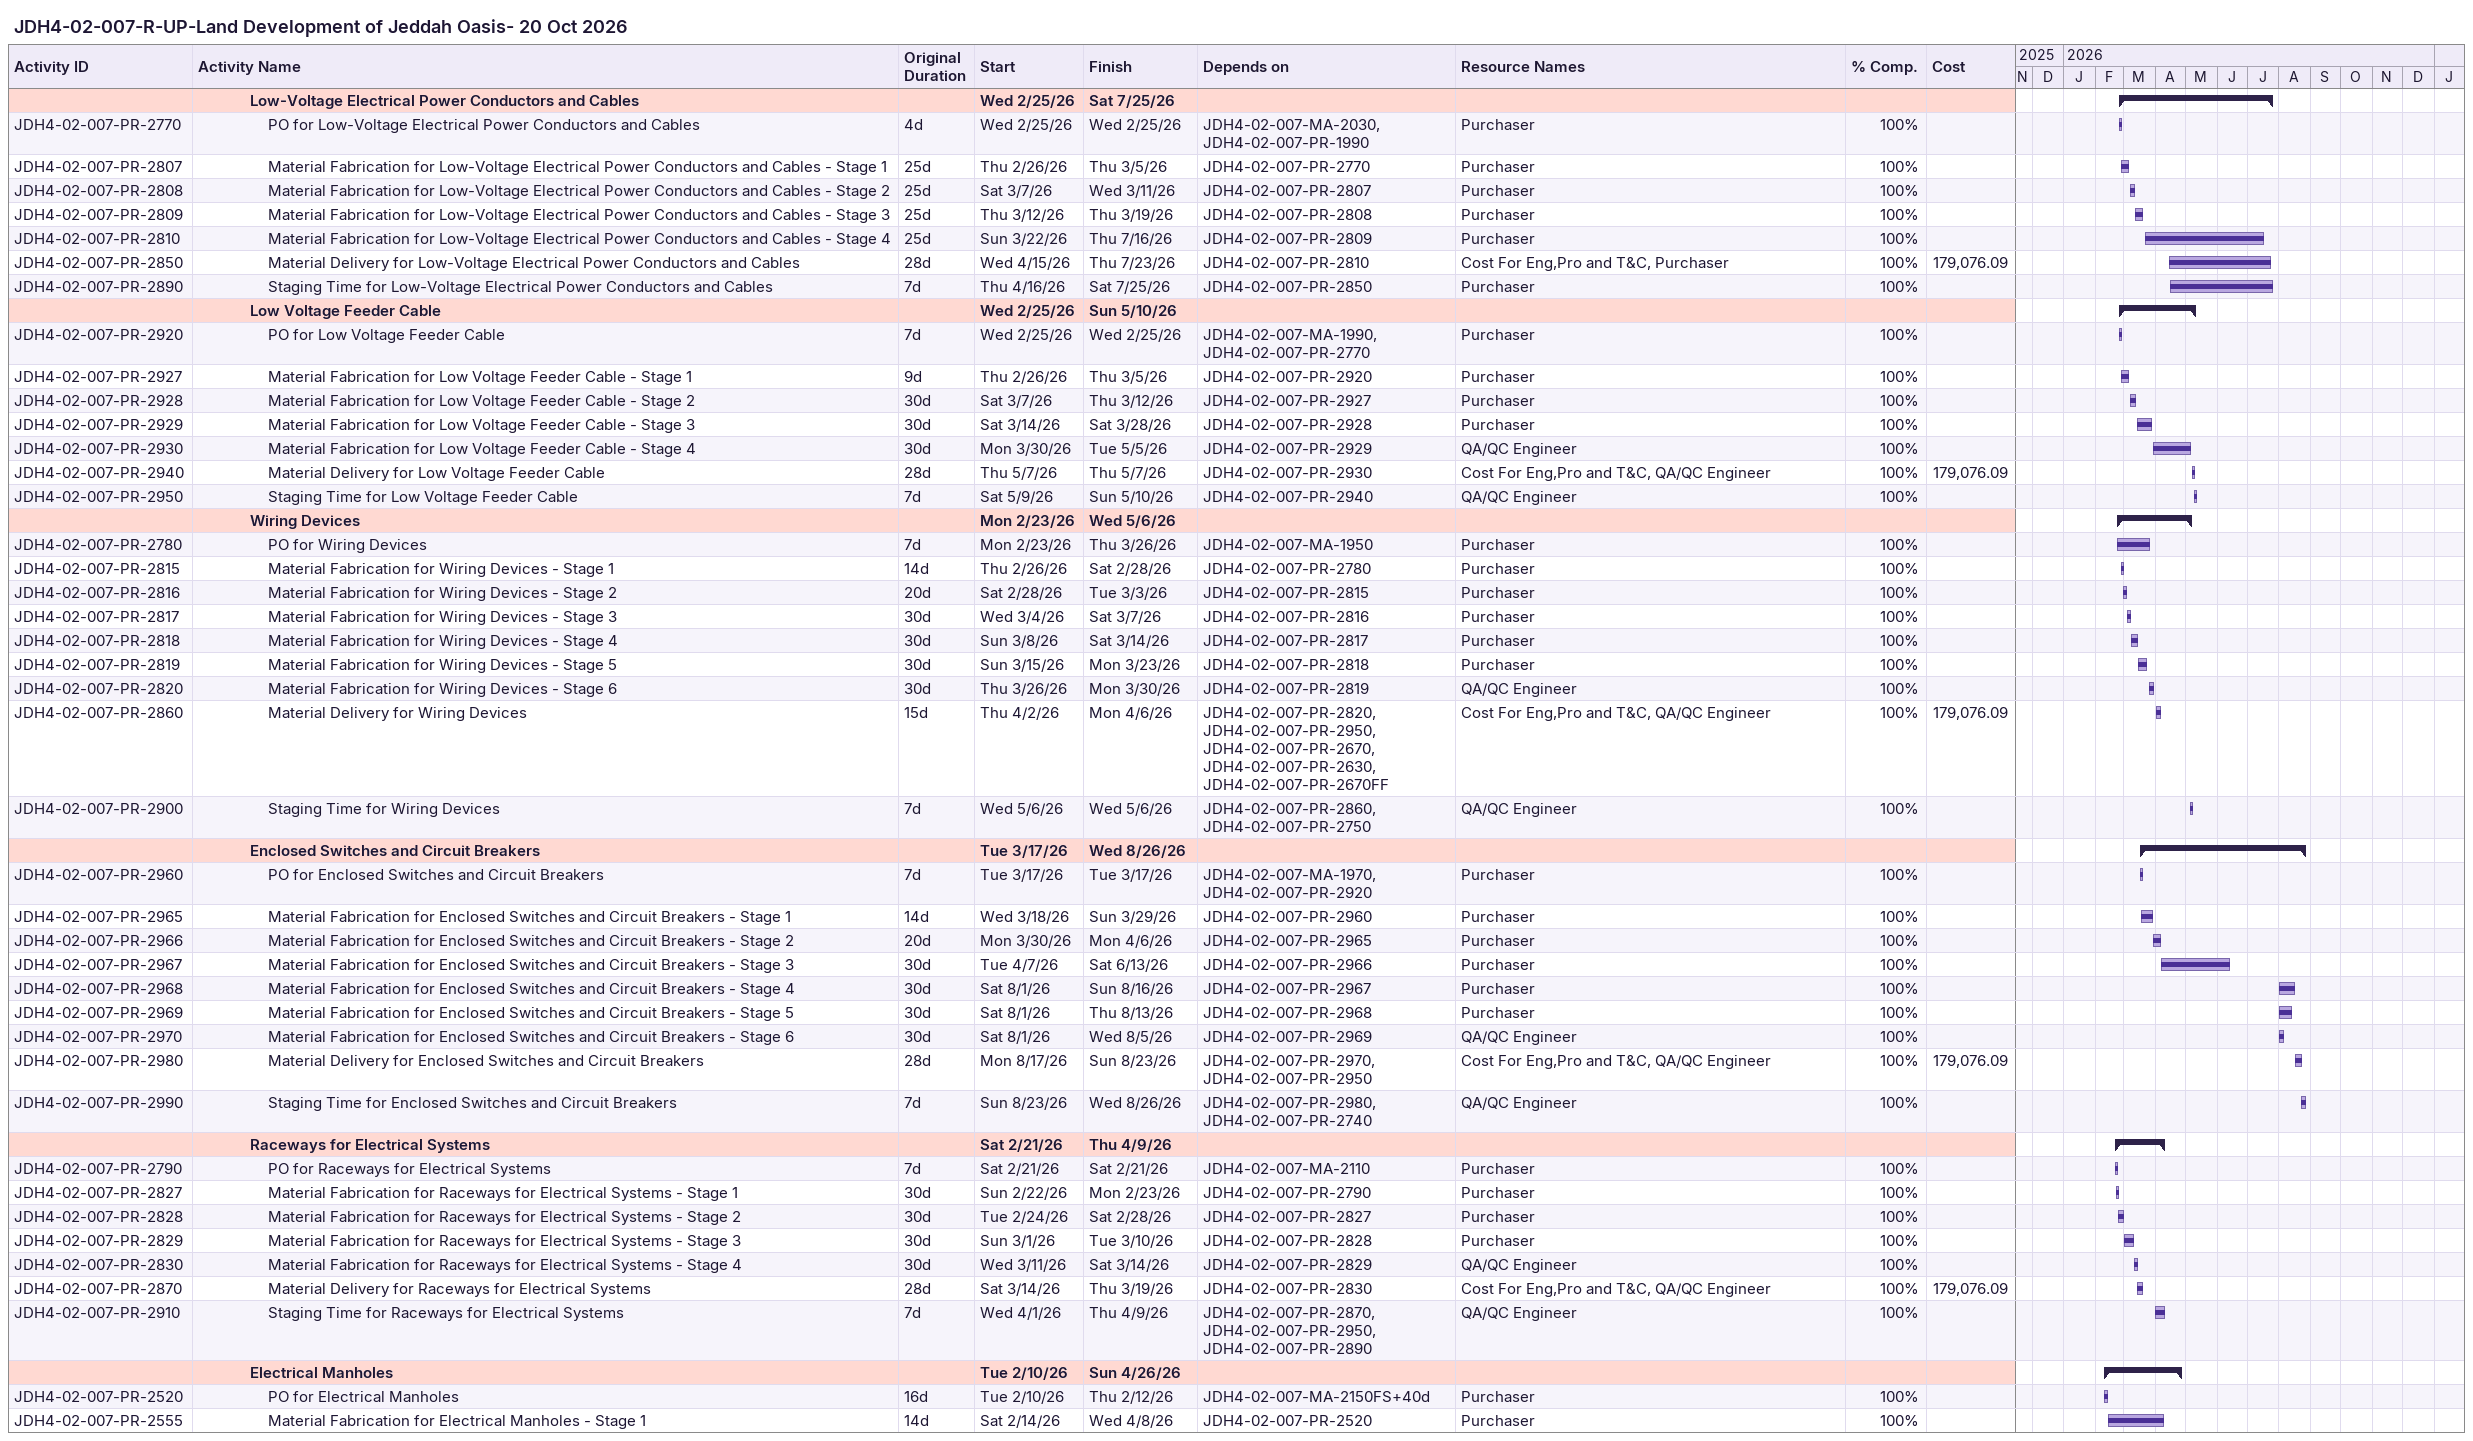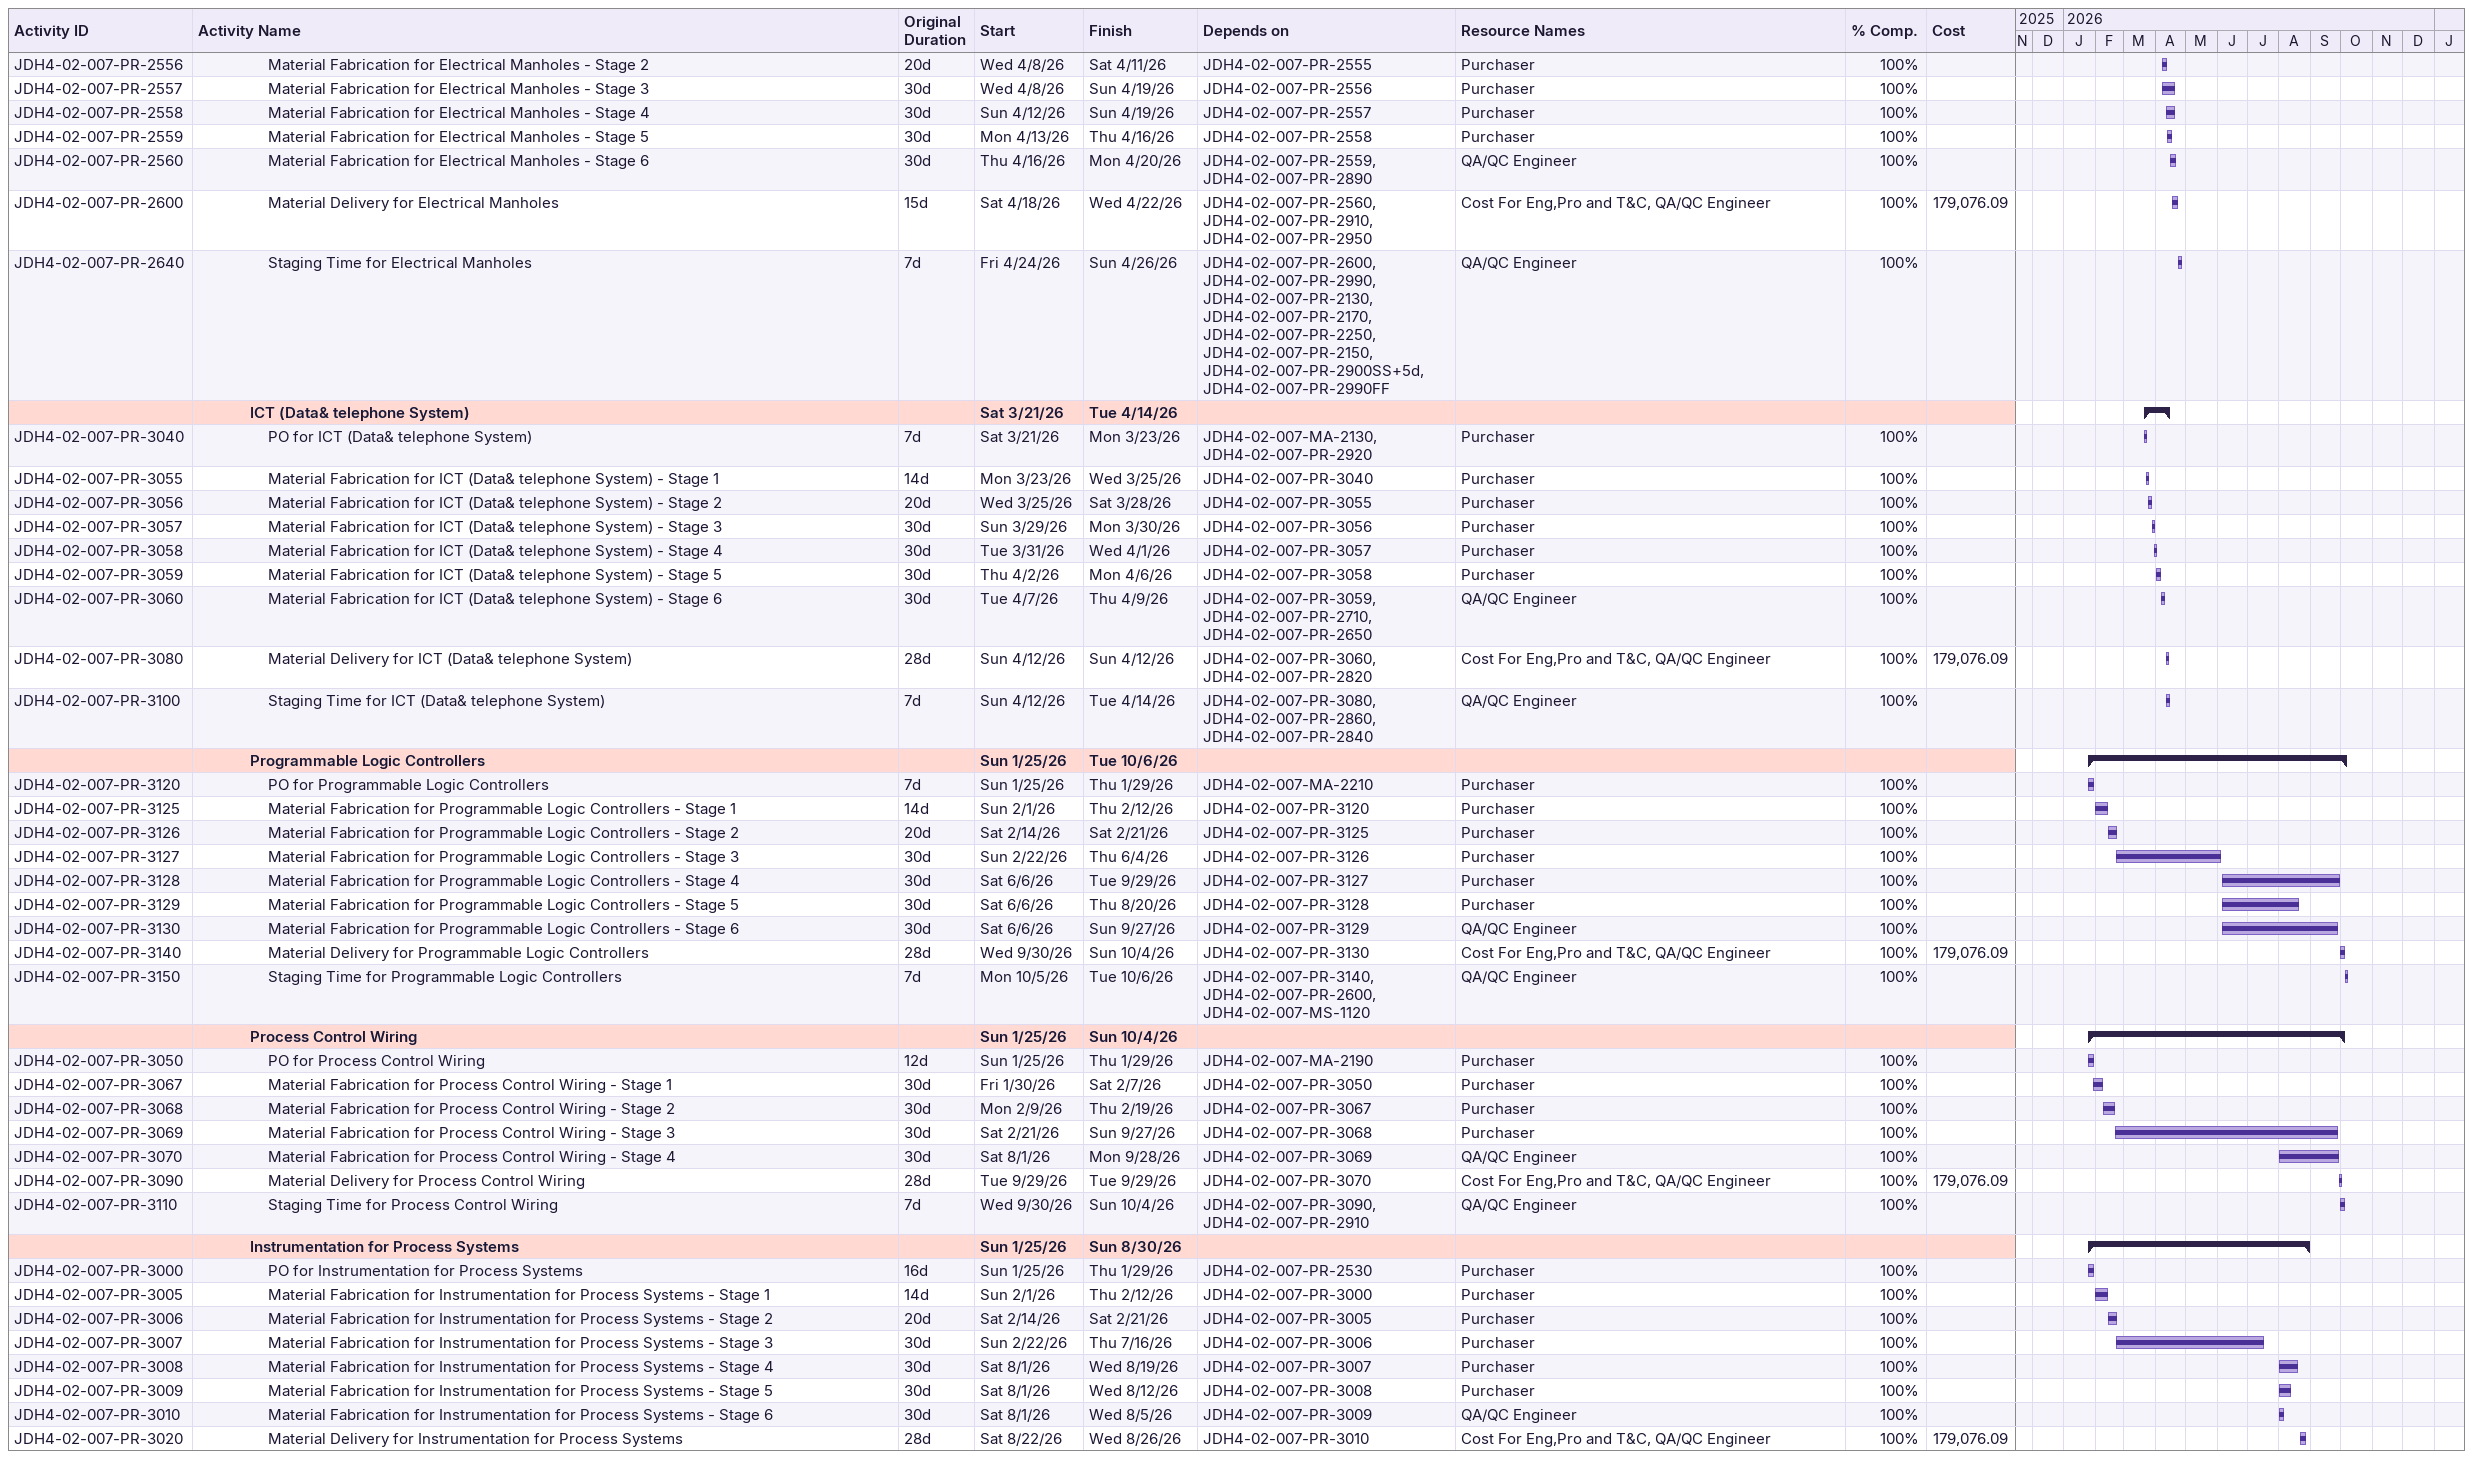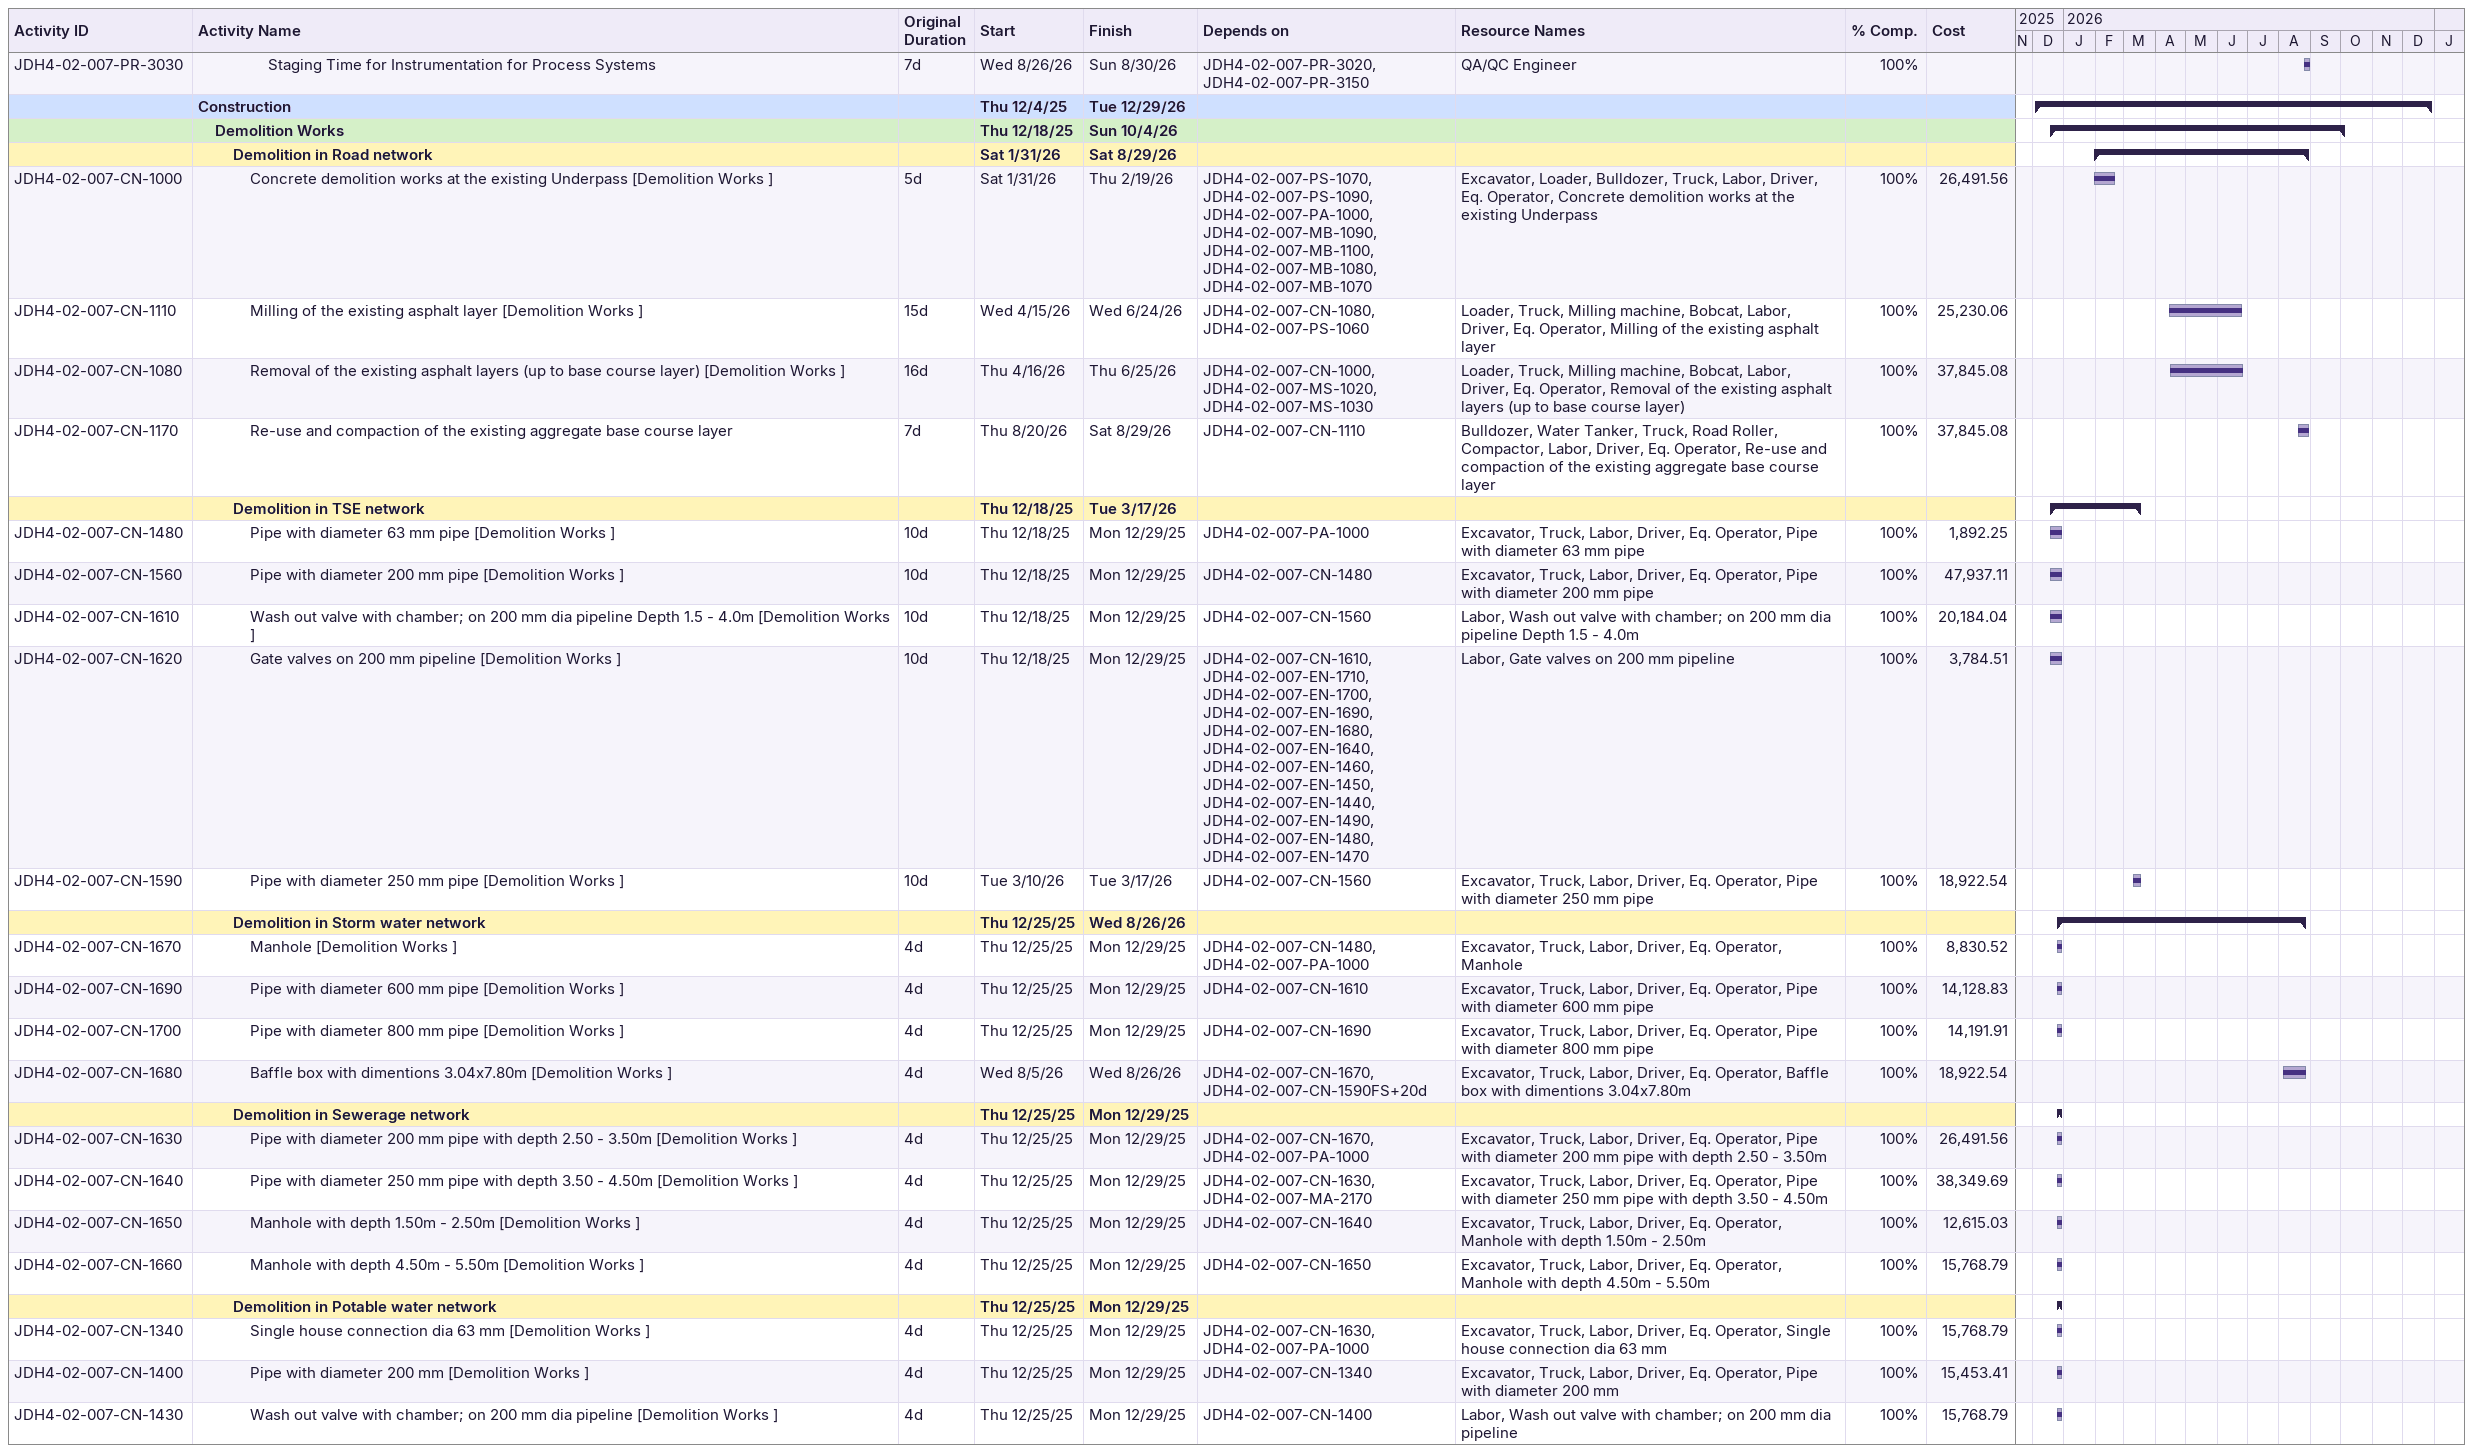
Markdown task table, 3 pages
JDH4-02-007-R-UP-Land Development of Jeddah Oasis- 20 Oct 2026

| ID | Level | Task | Original duration | Start | Finish | Predecessors | Resources | % complete | Cost |
|---|---|---|---|---|---|---|---|---|---|
|  | 4 | **Low-Voltage Electrical Power Conductors and Cables** |  | 2026-02-25 | 2026-07-25 |  |  |  |  |
| JDH4-02-007-PR-2770 | 5 | PO for Low-Voltage Electrical Power Conductors and Cables | 4d | 2026-02-25 | 2026-02-25 | JDH4-02-007-MA-2030, JDH4-02-007-PR-1990 | Purchaser | 100 |  |
| JDH4-02-007-PR-2807 | 5 | Material Fabrication for Low-Voltage Electrical Power Conductors and Cables - Stage 1 | 25d | 2026-02-26 | 2026-03-05 | JDH4-02-007-PR-2770 | Purchaser | 100 |  |
| JDH4-02-007-PR-2808 | 5 | Material Fabrication for Low-Voltage Electrical Power Conductors and Cables - Stage 2 | 25d | 2026-03-07 | 2026-03-11 | JDH4-02-007-PR-2807 | Purchaser | 100 |  |
| JDH4-02-007-PR-2809 | 5 | Material Fabrication for Low-Voltage Electrical Power Conductors and Cables - Stage 3 | 25d | 2026-03-12 | 2026-03-19 | JDH4-02-007-PR-2808 | Purchaser | 100 |  |
| JDH4-02-007-PR-2810 | 5 | Material Fabrication for Low-Voltage Electrical Power Conductors and Cables - Stage 4 | 25d | 2026-03-22 | 2026-07-16 | JDH4-02-007-PR-2809 | Purchaser | 100 |  |
| JDH4-02-007-PR-2850 | 5 | Material Delivery for Low-Voltage Electrical Power Conductors and Cables | 28d | 2026-04-15 | 2026-07-23 | JDH4-02-007-PR-2810 | Cost For Eng,Pro and T&C, Purchaser | 100 | 179076.09 |
| JDH4-02-007-PR-2890 | 5 | Staging Time for Low-Voltage Electrical Power Conductors and Cables | 7d | 2026-04-16 | 2026-07-25 | JDH4-02-007-PR-2850 | Purchaser | 100 |  |
|  | 4 | **Low Voltage Feeder Cable** |  | 2026-02-25 | 2026-05-10 |  |  |  |  |
| JDH4-02-007-PR-2920 | 5 | PO for Low Voltage Feeder Cable | 7d | 2026-02-25 | 2026-02-25 | JDH4-02-007-MA-1990, JDH4-02-007-PR-2770 | Purchaser | 100 |  |
| JDH4-02-007-PR-2927 | 5 | Material Fabrication for Low Voltage Feeder Cable - Stage 1 | 9d | 2026-02-26 | 2026-03-05 | JDH4-02-007-PR-2920 | Purchaser | 100 |  |
| JDH4-02-007-PR-2928 | 5 | Material Fabrication for Low Voltage Feeder Cable - Stage 2 | 30d | 2026-03-07 | 2026-03-12 | JDH4-02-007-PR-2927 | Purchaser | 100 |  |
| JDH4-02-007-PR-2929 | 5 | Material Fabrication for Low Voltage Feeder Cable - Stage 3 | 30d | 2026-03-14 | 2026-03-28 | JDH4-02-007-PR-2928 | Purchaser | 100 |  |
| JDH4-02-007-PR-2930 | 5 | Material Fabrication for Low Voltage Feeder Cable - Stage 4 | 30d | 2026-03-30 | 2026-05-05 | JDH4-02-007-PR-2929 | QA/QC Engineer | 100 |  |
| JDH4-02-007-PR-2940 | 5 | Material Delivery for Low Voltage Feeder Cable | 28d | 2026-05-07 | 2026-05-07 | JDH4-02-007-PR-2930 | Cost For Eng,Pro and T&C, QA/QC Engineer | 100 | 179076.09 |
| JDH4-02-007-PR-2950 | 5 | Staging Time for Low Voltage Feeder Cable | 7d | 2026-05-09 | 2026-05-10 | JDH4-02-007-PR-2940 | QA/QC Engineer | 100 |  |
|  | 4 | **Wiring Devices** |  | 2026-02-23 | 2026-05-06 |  |  |  |  |
| JDH4-02-007-PR-2780 | 5 | PO for Wiring Devices | 7d | 2026-02-23 | 2026-03-26 | JDH4-02-007-MA-1950 | Purchaser | 100 |  |
| JDH4-02-007-PR-2815 | 5 | Material Fabrication for Wiring Devices - Stage 1 | 14d | 2026-02-26 | 2026-02-28 | JDH4-02-007-PR-2780 | Purchaser | 100 |  |
| JDH4-02-007-PR-2816 | 5 | Material Fabrication for Wiring Devices - Stage 2 | 20d | 2026-02-28 | 2026-03-03 | JDH4-02-007-PR-2815 | Purchaser | 100 |  |
| JDH4-02-007-PR-2817 | 5 | Material Fabrication for Wiring Devices - Stage 3 | 30d | 2026-03-04 | 2026-03-07 | JDH4-02-007-PR-2816 | Purchaser | 100 |  |
| JDH4-02-007-PR-2818 | 5 | Material Fabrication for Wiring Devices - Stage 4 | 30d | 2026-03-08 | 2026-03-14 | JDH4-02-007-PR-2817 | Purchaser | 100 |  |
| JDH4-02-007-PR-2819 | 5 | Material Fabrication for Wiring Devices - Stage 5 | 30d | 2026-03-15 | 2026-03-23 | JDH4-02-007-PR-2818 | Purchaser | 100 |  |
| JDH4-02-007-PR-2820 | 5 | Material Fabrication for Wiring Devices - Stage 6 | 30d | 2026-03-26 | 2026-03-30 | JDH4-02-007-PR-2819 | QA/QC Engineer | 100 |  |
| JDH4-02-007-PR-2860 | 5 | Material Delivery for Wiring Devices | 15d | 2026-04-02 | 2026-04-06 | JDH4-02-007-PR-2820, JDH4-02-007-PR-2950, JDH4-02-007-PR-2670, JDH4-02-007-PR-2630, JDH4-02-007-PR-2670FF | Cost For Eng,Pro and T&C, QA/QC Engineer | 100 | 179076.09 |
| JDH4-02-007-PR-2900 | 5 | Staging Time for Wiring Devices | 7d | 2026-05-06 | 2026-05-06 | JDH4-02-007-PR-2860, JDH4-02-007-PR-2750 | QA/QC Engineer | 100 |  |
|  | 4 | **Enclosed Switches and Circuit Breakers** |  | 2026-03-17 | 2026-08-26 |  |  |  |  |
| JDH4-02-007-PR-2960 | 5 | PO for Enclosed Switches and Circuit Breakers | 7d | 2026-03-17 | 2026-03-17 | JDH4-02-007-MA-1970, JDH4-02-007-PR-2920 | Purchaser | 100 |  |
| JDH4-02-007-PR-2965 | 5 | Material Fabrication for Enclosed Switches and Circuit Breakers - Stage 1 | 14d | 2026-03-18 | 2026-03-29 | JDH4-02-007-PR-2960 | Purchaser | 100 |  |
| JDH4-02-007-PR-2966 | 5 | Material Fabrication for Enclosed Switches and Circuit Breakers - Stage 2 | 20d | 2026-03-30 | 2026-04-06 | JDH4-02-007-PR-2965 | Purchaser | 100 |  |
| JDH4-02-007-PR-2967 | 5 | Material Fabrication for Enclosed Switches and Circuit Breakers - Stage 3 | 30d | 2026-04-07 | 2026-06-13 | JDH4-02-007-PR-2966 | Purchaser | 100 |  |
| JDH4-02-007-PR-2968 | 5 | Material Fabrication for Enclosed Switches and Circuit Breakers - Stage 4 | 30d | 2026-08-01 | 2026-08-16 | JDH4-02-007-PR-2967 | Purchaser | 100 |  |
| JDH4-02-007-PR-2969 | 5 | Material Fabrication for Enclosed Switches and Circuit Breakers - Stage 5 | 30d | 2026-08-01 | 2026-08-13 | JDH4-02-007-PR-2968 | Purchaser | 100 |  |
| JDH4-02-007-PR-2970 | 5 | Material Fabrication for Enclosed Switches and Circuit Breakers - Stage 6 | 30d | 2026-08-01 | 2026-08-05 | JDH4-02-007-PR-2969 | QA/QC Engineer | 100 |  |
| JDH4-02-007-PR-2980 | 5 | Material Delivery for Enclosed Switches and Circuit Breakers | 28d | 2026-08-17 | 2026-08-23 | JDH4-02-007-PR-2970, JDH4-02-007-PR-2950 | Cost For Eng,Pro and T&C, QA/QC Engineer | 100 | 179076.09 |
| JDH4-02-007-PR-2990 | 5 | Staging Time for Enclosed Switches and Circuit Breakers | 7d | 2026-08-23 | 2026-08-26 | JDH4-02-007-PR-2980, JDH4-02-007-PR-2740 | QA/QC Engineer | 100 |  |
|  | 4 | **Raceways for Electrical Systems** |  | 2026-02-21 | 2026-04-09 |  |  |  |  |
| JDH4-02-007-PR-2790 | 5 | PO for Raceways for Electrical Systems | 7d | 2026-02-21 | 2026-02-21 | JDH4-02-007-MA-2110 | Purchaser | 100 |  |
| JDH4-02-007-PR-2827 | 5 | Material Fabrication for Raceways for Electrical Systems - Stage 1 | 30d | 2026-02-22 | 2026-02-23 | JDH4-02-007-PR-2790 | Purchaser | 100 |  |
| JDH4-02-007-PR-2828 | 5 | Material Fabrication for Raceways for Electrical Systems - Stage 2 | 30d | 2026-02-24 | 2026-02-28 | JDH4-02-007-PR-2827 | Purchaser | 100 |  |
| JDH4-02-007-PR-2829 | 5 | Material Fabrication for Raceways for Electrical Systems - Stage 3 | 30d | 2026-03-01 | 2026-03-10 | JDH4-02-007-PR-2828 | Purchaser | 100 |  |
| JDH4-02-007-PR-2830 | 5 | Material Fabrication for Raceways for Electrical Systems - Stage 4 | 30d | 2026-03-11 | 2026-03-14 | JDH4-02-007-PR-2829 | QA/QC Engineer | 100 |  |
| JDH4-02-007-PR-2870 | 5 | Material Delivery for Raceways for Electrical Systems | 28d | 2026-03-14 | 2026-03-19 | JDH4-02-007-PR-2830 | Cost For Eng,Pro and T&C, QA/QC Engineer | 100 | 179076.09 |
| JDH4-02-007-PR-2910 | 5 | Staging Time for Raceways for Electrical Systems | 7d | 2026-04-01 | 2026-04-09 | JDH4-02-007-PR-2870, JDH4-02-007-PR-2950, JDH4-02-007-PR-2890 | QA/QC Engineer | 100 |  |
|  | 4 | **Electrical Manholes** |  | 2026-02-10 | 2026-04-26 |  |  |  |  |
| JDH4-02-007-PR-2520 | 5 | PO for Electrical Manholes | 16d | 2026-02-10 | 2026-02-12 | JDH4-02-007-MA-2150FS+40d | Purchaser | 100 |  |
| JDH4-02-007-PR-2555 | 5 | Material Fabrication for Electrical Manholes - Stage 1 | 14d | 2026-02-14 | 2026-04-08 | JDH4-02-007-PR-2520 | Purchaser | 100 |  |
| JDH4-02-007-PR-2556 | 5 | Material Fabrication for Electrical Manholes - Stage 2 | 20d | 2026-04-08 | 2026-04-11 | JDH4-02-007-PR-2555 | Purchaser | 100 |  |
| JDH4-02-007-PR-2557 | 5 | Material Fabrication for Electrical Manholes - Stage 3 | 30d | 2026-04-08 | 2026-04-19 | JDH4-02-007-PR-2556 | Purchaser | 100 |  |
| JDH4-02-007-PR-2558 | 5 | Material Fabrication for Electrical Manholes - Stage 4 | 30d | 2026-04-12 | 2026-04-19 | JDH4-02-007-PR-2557 | Purchaser | 100 |  |
| JDH4-02-007-PR-2559 | 5 | Material Fabrication for Electrical Manholes - Stage 5 | 30d | 2026-04-13 | 2026-04-16 | JDH4-02-007-PR-2558 | Purchaser | 100 |  |
| JDH4-02-007-PR-2560 | 5 | Material Fabrication for Electrical Manholes - Stage 6 | 30d | 2026-04-16 | 2026-04-20 | JDH4-02-007-PR-2559, JDH4-02-007-PR-2890 | QA/QC Engineer | 100 |  |
| JDH4-02-007-PR-2600 | 5 | Material Delivery for Electrical Manholes | 15d | 2026-04-18 | 2026-04-22 | JDH4-02-007-PR-2560, JDH4-02-007-PR-2910, JDH4-02-007-PR-2950 | Cost For Eng,Pro and T&C, QA/QC Engineer | 100 | 179076.09 |
| JDH4-02-007-PR-2640 | 5 | Staging Time for Electrical Manholes | 7d | 2026-04-24 | 2026-04-26 | JDH4-02-007-PR-2600, JDH4-02-007-PR-2990, JDH4-02-007-PR-2130, JDH4-02-007-PR-2170, JDH4-02-007-PR-2250, JDH4-02-007-PR-2150, JDH4-02-007-PR-2900SS+5d, JDH4-02-007-PR-2990FF | QA/QC Engineer | 100 |  |
|  | 4 | **ICT (Data& telephone System)** |  | 2026-03-21 | 2026-04-14 |  |  |  |  |
| JDH4-02-007-PR-3040 | 5 | PO for ICT (Data& telephone System) | 7d | 2026-03-21 | 2026-03-23 | JDH4-02-007-MA-2130, JDH4-02-007-PR-2920 | Purchaser | 100 |  |
| JDH4-02-007-PR-3055 | 5 | Material Fabrication for ICT (Data& telephone System) - Stage 1 | 14d | 2026-03-23 | 2026-03-25 | JDH4-02-007-PR-3040 | Purchaser | 100 |  |
| JDH4-02-007-PR-3056 | 5 | Material Fabrication for ICT (Data& telephone System) - Stage 2 | 20d | 2026-03-25 | 2026-03-28 | JDH4-02-007-PR-3055 | Purchaser | 100 |  |
| JDH4-02-007-PR-3057 | 5 | Material Fabrication for ICT (Data& telephone System) - Stage 3 | 30d | 2026-03-29 | 2026-03-30 | JDH4-02-007-PR-3056 | Purchaser | 100 |  |
| JDH4-02-007-PR-3058 | 5 | Material Fabrication for ICT (Data& telephone System) - Stage 4 | 30d | 2026-03-31 | 2026-04-01 | JDH4-02-007-PR-3057 | Purchaser | 100 |  |
| JDH4-02-007-PR-3059 | 5 | Material Fabrication for ICT (Data& telephone System) - Stage 5 | 30d | 2026-04-02 | 2026-04-06 | JDH4-02-007-PR-3058 | Purchaser | 100 |  |
| JDH4-02-007-PR-3060 | 5 | Material Fabrication for ICT (Data& telephone System) - Stage 6 | 30d | 2026-04-07 | 2026-04-09 | JDH4-02-007-PR-3059, JDH4-02-007-PR-2710, JDH4-02-007-PR-2650 | QA/QC Engineer | 100 |  |
| JDH4-02-007-PR-3080 | 5 | Material Delivery for ICT (Data& telephone System) | 28d | 2026-04-12 | 2026-04-12 | JDH4-02-007-PR-3060, JDH4-02-007-PR-2820 | Cost For Eng,Pro and T&C, QA/QC Engineer | 100 | 179076.09 |
| JDH4-02-007-PR-3100 | 5 | Staging Time for ICT (Data& telephone System) | 7d | 2026-04-12 | 2026-04-14 | JDH4-02-007-PR-3080, JDH4-02-007-PR-2860, JDH4-02-007-PR-2840 | QA/QC Engineer | 100 |  |
|  | 4 | **Programmable Logic Controllers** |  | 2026-01-25 | 2026-10-06 |  |  |  |  |
| JDH4-02-007-PR-3120 | 5 | PO for Programmable Logic Controllers | 7d | 2026-01-25 | 2026-01-29 | JDH4-02-007-MA-2210 | Purchaser | 100 |  |
| JDH4-02-007-PR-3125 | 5 | Material Fabrication for Programmable Logic Controllers - Stage 1 | 14d | 2026-02-01 | 2026-02-12 | JDH4-02-007-PR-3120 | Purchaser | 100 |  |
| JDH4-02-007-PR-3126 | 5 | Material Fabrication for Programmable Logic Controllers - Stage 2 | 20d | 2026-02-14 | 2026-02-21 | JDH4-02-007-PR-3125 | Purchaser | 100 |  |
| JDH4-02-007-PR-3127 | 5 | Material Fabrication for Programmable Logic Controllers - Stage 3 | 30d | 2026-02-22 | 2026-06-04 | JDH4-02-007-PR-3126 | Purchaser | 100 |  |
| JDH4-02-007-PR-3128 | 5 | Material Fabrication for Programmable Logic Controllers - Stage 4 | 30d | 2026-06-06 | 2026-09-29 | JDH4-02-007-PR-3127 | Purchaser | 100 |  |
| JDH4-02-007-PR-3129 | 5 | Material Fabrication for Programmable Logic Controllers - Stage 5 | 30d | 2026-06-06 | 2026-08-20 | JDH4-02-007-PR-3128 | Purchaser | 100 |  |
| JDH4-02-007-PR-3130 | 5 | Material Fabrication for Programmable Logic Controllers - Stage 6 | 30d | 2026-06-06 | 2026-09-27 | JDH4-02-007-PR-3129 | QA/QC Engineer | 100 |  |
| JDH4-02-007-PR-3140 | 5 | Material Delivery for Programmable Logic Controllers | 28d | 2026-09-30 | 2026-10-04 | JDH4-02-007-PR-3130 | Cost For Eng,Pro and T&C, QA/QC Engineer | 100 | 179076.09 |
| JDH4-02-007-PR-3150 | 5 | Staging Time for Programmable Logic Controllers | 7d | 2026-10-05 | 2026-10-06 | JDH4-02-007-PR-3140, JDH4-02-007-PR-2600, JDH4-02-007-MS-1120 | QA/QC Engineer | 100 |  |
|  | 4 | **Process Control Wiring** |  | 2026-01-25 | 2026-10-04 |  |  |  |  |
| JDH4-02-007-PR-3050 | 5 | PO for Process Control Wiring | 12d | 2026-01-25 | 2026-01-29 | JDH4-02-007-MA-2190 | Purchaser | 100 |  |
| JDH4-02-007-PR-3067 | 5 | Material Fabrication for Process Control Wiring - Stage 1 | 30d | 2026-01-30 | 2026-02-07 | JDH4-02-007-PR-3050 | Purchaser | 100 |  |
| JDH4-02-007-PR-3068 | 5 | Material Fabrication for Process Control Wiring - Stage 2 | 30d | 2026-02-09 | 2026-02-19 | JDH4-02-007-PR-3067 | Purchaser | 100 |  |
| JDH4-02-007-PR-3069 | 5 | Material Fabrication for Process Control Wiring - Stage 3 | 30d | 2026-02-21 | 2026-09-27 | JDH4-02-007-PR-3068 | Purchaser | 100 |  |
| JDH4-02-007-PR-3070 | 5 | Material Fabrication for Process Control Wiring - Stage 4 | 30d | 2026-08-01 | 2026-09-28 | JDH4-02-007-PR-3069 | QA/QC Engineer | 100 |  |
| JDH4-02-007-PR-3090 | 5 | Material Delivery for Process Control Wiring | 28d | 2026-09-29 | 2026-09-29 | JDH4-02-007-PR-3070 | Cost For Eng,Pro and T&C, QA/QC Engineer | 100 | 179076.09 |
| JDH4-02-007-PR-3110 | 5 | Staging Time for Process Control Wiring | 7d | 2026-09-30 | 2026-10-04 | JDH4-02-007-PR-3090, JDH4-02-007-PR-2910 | QA/QC Engineer | 100 |  |
|  | 4 | **Instrumentation for Process Systems** |  | 2026-01-25 | 2026-08-30 |  |  |  |  |
| JDH4-02-007-PR-3000 | 5 | PO for Instrumentation for Process Systems | 16d | 2026-01-25 | 2026-01-29 | JDH4-02-007-PR-2530 | Purchaser | 100 |  |
| JDH4-02-007-PR-3005 | 5 | Material Fabrication for Instrumentation for Process Systems - Stage 1 | 14d | 2026-02-01 | 2026-02-12 | JDH4-02-007-PR-3000 | Purchaser | 100 |  |
| JDH4-02-007-PR-3006 | 5 | Material Fabrication for Instrumentation for Process Systems - Stage 2 | 20d | 2026-02-14 | 2026-02-21 | JDH4-02-007-PR-3005 | Purchaser | 100 |  |
| JDH4-02-007-PR-3007 | 5 | Material Fabrication for Instrumentation for Process Systems - Stage 3 | 30d | 2026-02-22 | 2026-07-16 | JDH4-02-007-PR-3006 | Purchaser | 100 |  |
| JDH4-02-007-PR-3008 | 5 | Material Fabrication for Instrumentation for Process Systems - Stage 4 | 30d | 2026-08-01 | 2026-08-19 | JDH4-02-007-PR-3007 | Purchaser | 100 |  |
| JDH4-02-007-PR-3009 | 5 | Material Fabrication for Instrumentation for Process Systems - Stage 5 | 30d | 2026-08-01 | 2026-08-12 | JDH4-02-007-PR-3008 | Purchaser | 100 |  |
| JDH4-02-007-PR-3010 | 5 | Material Fabrication for Instrumentation for Process Systems - Stage 6 | 30d | 2026-08-01 | 2026-08-05 | JDH4-02-007-PR-3009 | QA/QC Engineer | 100 |  |
| JDH4-02-007-PR-3020 | 5 | Material Delivery for Instrumentation for Process Systems | 28d | 2026-08-22 | 2026-08-26 | JDH4-02-007-PR-3010 | Cost For Eng,Pro and T&C, QA/QC Engineer | 100 | 179076.09 |
| JDH4-02-007-PR-3030 | 5 | Staging Time for Instrumentation for Process Systems | 7d | 2026-08-26 | 2026-08-30 | JDH4-02-007-PR-3020, JDH4-02-007-PR-3150 | QA/QC Engineer | 100 |  |
|  | 1 | **Construction** |  | 2025-12-04 | 2026-12-29 |  |  |  |  |
|  | 2 | **Demolition Works** |  | 2025-12-18 | 2026-10-04 |  |  |  |  |
|  | 3 | **Demolition in Road network** |  | 2026-01-31 | 2026-08-29 |  |  |  |  |
| JDH4-02-007-CN-1000 | 4 | Concrete demolition works at the existing Underpass [Demolition Works ] | 5d | 2026-01-31 | 2026-02-19 | JDH4-02-007-PS-1070, JDH4-02-007-PS-1090, JDH4-02-007-PA-1000, JDH4-02-007-MB-1090, JDH4-02-007-MB-1100, JDH4-02-007-MB-1080, JDH4-02-007-MB-1070 | Excavator, Loader, Bulldozer, Truck, Labor, Driver, Eq. Operator, Concrete demolition works at the existing Underpass | 100 | 26491.56 |
| JDH4-02-007-CN-1110 | 4 | Milling of the existing asphalt layer [Demolition Works ] | 15d | 2026-04-15 | 2026-06-24 | JDH4-02-007-CN-1080, JDH4-02-007-PS-1060 | Loader, Truck, Milling machine, Bobcat, Labor, Driver, Eq. Operator, Milling of the existing asphalt layer | 100 | 25230.06 |
| JDH4-02-007-CN-1080 | 4 | Removal of the existing asphalt layers (up to base course layer) [Demolition Works ] | 16d | 2026-04-16 | 2026-06-25 | JDH4-02-007-CN-1000, JDH4-02-007-MS-1020, JDH4-02-007-MS-1030 | Loader, Truck, Milling machine, Bobcat, Labor, Driver, Eq. Operator, Removal of the existing asphalt layers (up to base course layer) | 100 | 37845.08 |
| JDH4-02-007-CN-1170 | 4 | Re-use and compaction of the existing aggregate base course layer | 7d | 2026-08-20 | 2026-08-29 | JDH4-02-007-CN-1110 | Bulldozer, Water Tanker, Truck, Road Roller, Compactor, Labor, Driver, Eq. Operator, Re-use and compaction of the existing aggregate base course layer | 100 | 37845.08 |
|  | 3 | **Demolition in TSE network** |  | 2025-12-18 | 2026-03-17 |  |  |  |  |
| JDH4-02-007-CN-1480 | 4 | Pipe with diameter 63 mm pipe [Demolition Works ] | 10d | 2025-12-18 | 2025-12-29 | JDH4-02-007-PA-1000 | Excavator, Truck, Labor, Driver, Eq. Operator, Pipe with diameter 63 mm pipe | 100 | 1892.25 |
| JDH4-02-007-CN-1560 | 4 | Pipe with diameter 200 mm pipe [Demolition Works ] | 10d | 2025-12-18 | 2025-12-29 | JDH4-02-007-CN-1480 | Excavator, Truck, Labor, Driver, Eq. Operator, Pipe with diameter 200 mm pipe | 100 | 47937.11 |
| JDH4-02-007-CN-1610 | 4 | Wash out valve with chamber; on 200 mm dia pipeline Depth 1.5 - 4.0m [Demolition Works ] | 10d | 2025-12-18 | 2025-12-29 | JDH4-02-007-CN-1560 | Labor, Wash out valve with chamber; on 200 mm dia pipeline Depth 1.5 - 4.0m | 100 | 20184.04 |
| JDH4-02-007-CN-1620 | 4 | Gate valves on 200 mm pipeline [Demolition Works ] | 10d | 2025-12-18 | 2025-12-29 | JDH4-02-007-CN-1610, JDH4-02-007-EN-1710, JDH4-02-007-EN-1700, JDH4-02-007-EN-1690, JDH4-02-007-EN-1680, JDH4-02-007-EN-1640, JDH4-02-007-EN-1460, JDH4-02-007-EN-1450, JDH4-02-007-EN-1440, JDH4-02-007-EN-1490, JDH4-02-007-EN-1480, JDH4-02-007-EN-1470 | Labor, Gate valves on 200 mm pipeline | 100 | 3784.51 |
| JDH4-02-007-CN-1590 | 4 | Pipe with diameter 250 mm pipe [Demolition Works ] | 10d | 2026-03-10 | 2026-03-17 | JDH4-02-007-CN-1560 | Excavator, Truck, Labor, Driver, Eq. Operator, Pipe with diameter 250 mm pipe | 100 | 18922.54 |
|  | 3 | **Demolition in Storm water network** |  | 2025-12-25 | 2026-08-26 |  |  |  |  |
| JDH4-02-007-CN-1670 | 4 | Manhole [Demolition Works ] | 4d | 2025-12-25 | 2025-12-29 | JDH4-02-007-CN-1480, JDH4-02-007-PA-1000 | Excavator, Truck, Labor, Driver, Eq. Operator, Manhole | 100 | 8830.52 |
| JDH4-02-007-CN-1690 | 4 | Pipe with diameter 600 mm pipe [Demolition Works ] | 4d | 2025-12-25 | 2025-12-29 | JDH4-02-007-CN-1610 | Excavator, Truck, Labor, Driver, Eq. Operator, Pipe with diameter 600 mm pipe | 100 | 14128.83 |
| JDH4-02-007-CN-1700 | 4 | Pipe with diameter 800 mm pipe [Demolition Works ] | 4d | 2025-12-25 | 2025-12-29 | JDH4-02-007-CN-1690 | Excavator, Truck, Labor, Driver, Eq. Operator, Pipe with diameter 800 mm pipe | 100 | 14191.91 |
| JDH4-02-007-CN-1680 | 4 | Baffle box with dimentions 3.04x7.80m [Demolition Works ] | 4d | 2026-08-05 | 2026-08-26 | JDH4-02-007-CN-1670, JDH4-02-007-CN-1590FS+20d | Excavator, Truck, Labor, Driver, Eq. Operator, Baffle box with dimentions 3.04x7.80m | 100 | 18922.54 |
|  | 3 | **Demolition in Sewerage network** |  | 2025-12-25 | 2025-12-29 |  |  |  |  |
| JDH4-02-007-CN-1630 | 4 | Pipe with diameter 200 mm pipe with depth 2.50 - 3.50m [Demolition Works ] | 4d | 2025-12-25 | 2025-12-29 | JDH4-02-007-CN-1670, JDH4-02-007-PA-1000 | Excavator, Truck, Labor, Driver, Eq. Operator, Pipe with diameter 200 mm pipe with depth 2.50 - 3.50m | 100 | 26491.56 |
| JDH4-02-007-CN-1640 | 4 | Pipe with diameter 250 mm pipe with depth 3.50 - 4.50m [Demolition Works ] | 4d | 2025-12-25 | 2025-12-29 | JDH4-02-007-CN-1630, JDH4-02-007-MA-2170 | Excavator, Truck, Labor, Driver, Eq. Operator, Pipe with diameter 250 mm pipe with depth 3.50 - 4.50m | 100 | 38349.69 |
| JDH4-02-007-CN-1650 | 4 | Manhole with depth 1.50m - 2.50m [Demolition Works ] | 4d | 2025-12-25 | 2025-12-29 | JDH4-02-007-CN-1640 | Excavator, Truck, Labor, Driver, Eq. Operator, Manhole with depth 1.50m - 2.50m | 100 | 12615.03 |
| JDH4-02-007-CN-1660 | 4 | Manhole with depth 4.50m - 5.50m [Demolition Works ] | 4d | 2025-12-25 | 2025-12-29 | JDH4-02-007-CN-1650 | Excavator, Truck, Labor, Driver, Eq. Operator, Manhole with depth 4.50m - 5.50m | 100 | 15768.79 |
|  | 3 | **Demolition in Potable water network** |  | 2025-12-25 | 2025-12-29 |  |  |  |  |
| JDH4-02-007-CN-1340 | 4 | Single house connection dia 63 mm [Demolition Works ] | 4d | 2025-12-25 | 2025-12-29 | JDH4-02-007-CN-1630, JDH4-02-007-PA-1000 | Excavator, Truck, Labor, Driver, Eq. Operator, Single house connection dia 63 mm | 100 | 15768.79 |
| JDH4-02-007-CN-1400 | 4 | Pipe with diameter 200 mm [Demolition Works ] | 4d | 2025-12-25 | 2025-12-29 | JDH4-02-007-CN-1340 | Excavator, Truck, Labor, Driver, Eq. Operator, Pipe with diameter 200 mm | 100 | 15453.41 |
| JDH4-02-007-CN-1430 | 4 | Wash out valve with chamber; on 200 mm dia pipeline [Demolition Works ] | 4d | 2025-12-25 | 2025-12-29 | JDH4-02-007-CN-1400 | Labor, Wash out valve with chamber; on 200 mm dia pipeline | 100 | 15768.79 |
